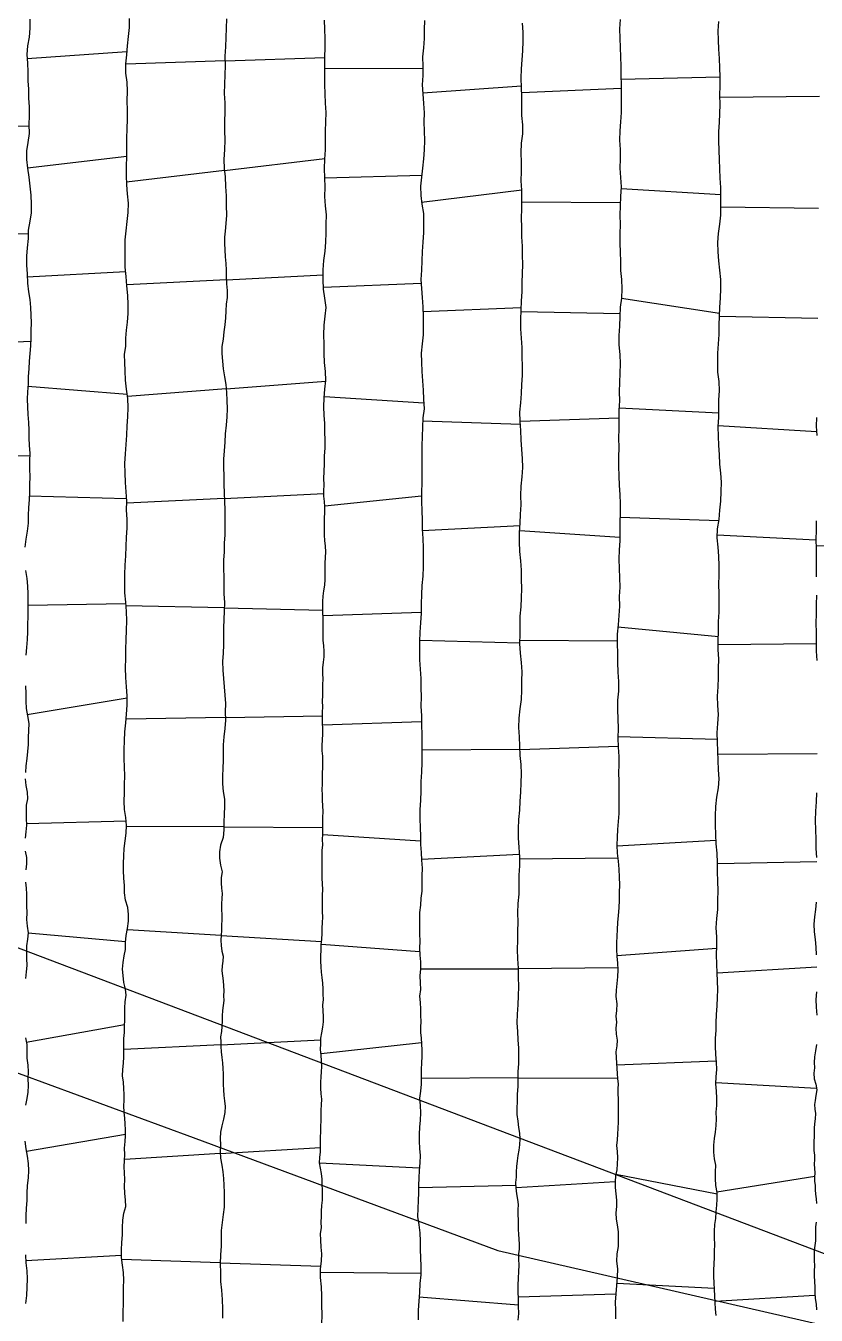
# Model space of a CAD drawing. Extents: x 703186 to 703989, y 1560402 to 1561368.
# Drawn here: x 703293 to 703329.1, y 1560565.7 to 1560624.5 of the extents above; entities that cross this region are included whole.
import ezdxf

# ---------------------------------------------------------------- set-up
doc = ezdxf.new("R2010")
doc.units = 0
for name, color, linetype in [('10124_2002_REAL', 30, 'Continuous'), ('AGROCAD PLL', 7, 'Continuous'), ('PANTE_2002', 7, 'Continuous')]:
    doc.layers.add(name, color=color, linetype=linetype)

msp = doc.modelspace()

# ---------------------------------------------------------------- linework, layer by layer
at = {"layer": '10124_2002_REAL'}
for points in [[(703293.235, 1560624.8228), (703293.2255, 1560624.4167), (703293.196, 1560624.0132), (703293.1198, 1560623.6119), (703293.0944, 1560623.2107), (703293.1209, 1560622.8225), (703293.1469, 1560622.4232), (703293.1438, 1560622.0196), (703293.1646, 1560621.6349), (703293.1696, 1560621.2338), (703293.2, 1560620.826), (703293.2076, 1560620.4283), (703293.1916, 1560620.0238), (703293.1964, 1560619.6231), (703293.1393, 1560619.2129), (703293.087, 1560618.819), (703293.0853, 1560618.4335), (703293.1312, 1560618.0376), (703293.1805, 1560617.6272), (703293.232, 1560617.2122), (703293.2758, 1560616.7999), (703293.2974, 1560616.3994), (703293.2892, 1560615.9983), (703293.2389, 1560615.6142), (703293.1552, 1560615.2164), (703293.1618, 1560614.8273), (703293.105, 1560614.411), (703293.0858, 1560614.0186), (703293.0748, 1560613.6135), (703293.1047, 1560613.2125), (703293.1274, 1560612.794), (703293.1664, 1560612.4038), (703293.2265, 1560612.0479), (703293.2594, 1560611.6872), (703293.2774, 1560611.3364), (703293.2984, 1560610.9904), (703293.2749, 1560610.6401), (703293.2708, 1560610.2907), (703293.2586, 1560609.9419), (703293.2381, 1560609.5828), (703293.2036, 1560609.233), (703293.1841, 1560608.8939), (703293.1531, 1560608.5407), (703293.152, 1560608.197), (703293.1245, 1560607.8464), (703293.1113, 1560607.4976), (703293.1216, 1560607.1539), (703293.1446, 1560606.8012), (703293.1781, 1560606.4419), (703293.1883, 1560606.0908), (703293.1896, 1560605.7478), (703293.2017, 1560605.3965), (703293.234, 1560605.0403), (703293.2226, 1560604.6919), (703293.2154, 1560604.3274), (703293.2312, 1560603.9705), (703293.222, 1560603.6192), (703293.2116, 1560603.271), (703293.2019, 1560602.9185), (703293.1741, 1560602.5651), (703293.1571, 1560602.2058), (703293.15, 1560601.8488), (703293.1049, 1560601.4839), (703293.0541, 1560601.1198), (703293.0114, 1560600.7633)], [(703297.4914, 1560565.466), (703297.4942, 1560565.8843), (703297.4964, 1560566.2822), (703297.5089, 1560566.6618), (703297.5079, 1560567.0152), (703297.5206, 1560567.3492), (703297.5084, 1560567.6869), (703297.4502, 1560568.0265), (703297.406, 1560568.3779), (703297.4115, 1560568.725), (703297.433, 1560569.0617), (703297.4515, 1560569.4037), (703297.454, 1560569.7451), (703297.4762, 1560570.0781), (703297.5215, 1560570.3929), (703297.6042, 1560570.6963), (703297.5931, 1560570.9867), (703297.5596, 1560571.3028), (703297.547, 1560571.6263), (703297.5633, 1560571.9342), (703297.5502, 1560572.236), (703297.5354, 1560572.5166), (703297.5536, 1560572.8), (703297.5634, 1560573.0765), (703297.5403, 1560573.3653), (703297.5776, 1560573.6605), (703297.6005, 1560573.9306), (703297.5953, 1560574.2035), (703297.581, 1560574.4757), (703297.5626, 1560574.7308), (703297.5263, 1560575.008), (703297.5232, 1560575.2833), (703297.5265, 1560575.5411), (703297.5299, 1560575.8099), (703297.5213, 1560576.0789), (703297.4966, 1560576.3661), (703297.4635, 1560576.6545), (703297.479, 1560576.9405), (703297.4981, 1560577.2286), (703297.513, 1560577.5186), (703297.523, 1560577.7988), (703297.517, 1560578.0767), (703297.5238, 1560578.3546), (703297.5425, 1560578.6344), (703297.5547, 1560578.916), (703297.5556, 1560579.2043), (703297.5594, 1560579.4814), (703297.56, 1560579.7553), (703297.5799, 1560580.0365), (703297.6178, 1560580.3283), (703297.5897, 1560580.616), (703297.5226, 1560580.9114), (703297.4795, 1560581.2258), (703297.4587, 1560581.5266), (703297.4933, 1560581.8259), (703297.5343, 1560582.1297), (703297.5864, 1560582.4204), (703297.5914, 1560582.7317), (703297.628, 1560583.0482), (703297.6915, 1560583.3747), (703297.735, 1560583.7062), (703297.7327, 1560584.0161), (703297.6921, 1560584.3295), (703297.5926, 1560584.6698), (703297.5462, 1560585.0076), (703297.542, 1560585.3365), (703297.5198, 1560585.6655), (703297.5057, 1560586.0114), (703297.5021, 1560586.344), (703297.5155, 1560586.6825), (703297.536, 1560587.0202), (703297.5769, 1560587.3693), (703297.6199, 1560587.7224), (703297.6392, 1560588.074), (703297.6052, 1560588.4347), (703297.5528, 1560588.802), (703297.5367, 1560589.1852), (703297.5441, 1560589.5644), (703297.5449, 1560589.9464), (703297.5586, 1560590.338), (703297.5408, 1560590.7255), (703297.5259, 1560591.13), (703297.536, 1560591.5344), (703297.5404, 1560591.9343), (703297.5674, 1560592.3399), (703297.6061, 1560592.7427), (703297.645, 1560593.1467), (703297.6634, 1560593.5558), (703297.6715, 1560593.9766), (703297.6358, 1560594.391), (703297.6144, 1560594.8181), (703297.5915, 1560595.2627), (703297.6037, 1560595.6859), (703297.6136, 1560596.1086), (703297.6172, 1560596.5392), (703297.6351, 1560596.9751), (703297.6475, 1560597.4061), (703297.6328, 1560597.8279), (703297.6031, 1560598.2528), (703297.5633, 1560598.6781), (703297.5565, 1560599.0983), (703297.5607, 1560599.5187), (703297.578, 1560599.9386), (703297.6107, 1560600.3674), (703297.6262, 1560600.7904), (703297.6389, 1560601.2103), (703297.6652, 1560601.6223), (703297.6709, 1560602.0298), (703297.6413, 1560602.4462), (703297.6514, 1560602.8575), (703297.6203, 1560603.2798), (703297.6003, 1560603.713), (703297.5825, 1560604.1412), (703297.5694, 1560604.5767), (703297.5882, 1560605.0105), (703297.6235, 1560605.434), (703297.6499, 1560605.8647), (703297.6764, 1560606.2876), (703297.7068, 1560606.7072), (703297.7194, 1560607.1217), (703297.6995, 1560607.54), (703297.6387, 1560607.9555), (703297.5994, 1560608.3713), (703297.5708, 1560608.7895), (703297.5599, 1560609.1768), (703297.5523, 1560609.5463), (703297.6077, 1560609.9147), (703297.6102, 1560610.2895), (703297.6406, 1560610.6475), (703297.6796, 1560611.0156), (703297.7122, 1560611.407), (703297.7142, 1560611.8238), (703297.6989, 1560612.2327), (703297.6576, 1560612.6651), (703297.6162, 1560613.0952), (703297.5841, 1560613.525), (703297.5743, 1560613.9505), (703297.575, 1560614.3617), (703297.5791, 1560614.7685), (703297.6302, 1560615.1852), (703297.6744, 1560615.6072), (703297.7168, 1560616.0219), (703297.7277, 1560616.4367), (703297.6899, 1560616.8588), (703297.6466, 1560617.2736), (703297.6367, 1560617.7024), (703297.6376, 1560618.1275), (703297.6555, 1560618.5473), (703297.6531, 1560618.9721), (703297.6563, 1560619.3975), (703297.6629, 1560619.8299), (703297.6816, 1560620.2624), (703297.6775, 1560620.6798), (703297.6755, 1560621.1046), (703297.6913, 1560621.541), (703297.6695, 1560621.9536), (703297.604, 1560622.3622), (703297.6018, 1560622.7917), (703297.6476, 1560623.2062), (703297.6806, 1560623.613), (703297.736, 1560624.0405), (703297.7691, 1560624.4526), (703297.7767, 1560624.8599)], [(703302.2036, 1560624.8432), (703302.1877, 1560624.4215), (703302.1645, 1560623.9991), (703302.1503, 1560623.5662), (703302.127, 1560623.1387), (703302.1407, 1560622.7125), (703302.1199, 1560622.2891), (703302.099, 1560621.866), (703302.0899, 1560621.4413), (703302.1177, 1560621.0171), (703302.1177, 1560620.5844), (703302.1039, 1560620.1716), (703302.1128, 1560619.7472), (703302.1149, 1560619.3092), (703302.1066, 1560618.8825), (703302.0723, 1560618.4339), (703302.0961, 1560618.0248), (703302.1421, 1560617.6378), (703302.1567, 1560617.2057), (703302.1766, 1560616.7669), (703302.1863, 1560616.3342), (703302.1924, 1560615.9001), (703302.1688, 1560615.5094), (703302.1367, 1560615.167), (703302.1057, 1560614.8914), (703302.1102, 1560614.597), (703302.1172, 1560614.314), (703302.1365, 1560614), (703302.169, 1560613.685), (703302.178, 1560613.3792), (703302.1862, 1560613.0743), (703302.2018, 1560612.7682), (703302.2251, 1560612.4579), (703302.2282, 1560612.1383), (703302.1834, 1560611.8342), (703302.1599, 1560611.5262), (703302.1536, 1560611.2101), (703302.1147, 1560610.8912), (703302.0796, 1560610.5688), (703302.0404, 1560610.2395), (703301.991, 1560609.9122), (703301.9792, 1560609.5879), (703302.0117, 1560609.2416), (703302.0516, 1560608.8861), (703302.1132, 1560608.5292), (703302.1645, 1560608.1714), (703302.1929, 1560607.8051), (703302.213, 1560607.4433), (703302.23, 1560607.0617), (703302.2179, 1560606.6921), (703302.1777, 1560606.3151), (703302.1381, 1560605.9264), (703302.1182, 1560605.5471), (703302.0959, 1560605.146), (703302.0588, 1560604.7686), (703302.0596, 1560604.4005), (703302.0772, 1560603.9972), (703302.0754, 1560603.6153), (703302.086, 1560603.2333), (703302.1052, 1560602.8348), (703302.1235, 1560602.4573), (703302.1201, 1560602.0765), (703302.1177, 1560601.6924), (703302.1183, 1560601.3231), (703302.0857, 1560600.9369), (703302.0856, 1560600.552), (703302.0623, 1560600.1648), (703302.0592, 1560599.78), (703302.071, 1560599.39), (703302.0744, 1560599.0115), (703302.0748, 1560598.6303), (703302.1024, 1560598.2329), (703302.0938, 1560597.8444), (703302.0692, 1560597.4632), (703302.0647, 1560597.0848), (703302.0623, 1560596.6989), (703302.065, 1560596.3122), (703302.0512, 1560595.9328), (703302.018, 1560595.543), (703302.0337, 1560595.1533), (703302.0609, 1560594.7698), (703302.0958, 1560594.3881), (703302.1284, 1560594.0097), (703302.1455, 1560593.6348), (703302.1431, 1560593.2491), (703302.1492, 1560592.8706), (703302.1178, 1560592.4865), (703302.0774, 1560592.1061), (703302.0457, 1560591.7446), (703302.0441, 1560591.3796), (703302.0379, 1560591.0331), (703302.0281, 1560590.6816), (703302.0183, 1560590.3192), (703302.0101, 1560589.9707), (703302.0518, 1560589.6229), (703302.1027, 1560589.2704), (703302.1082, 1560588.9376), (703302.0875, 1560588.5837), (703302.0754, 1560588.2259), (703302.0734, 1560587.8755), (703302.0445, 1560587.5168), (703301.9279, 1560587.1805), (703301.8768, 1560586.8635), (703301.8824, 1560586.5746), (703301.9213, 1560586.2606), (703302.0005, 1560585.9631), (703301.9477, 1560585.6948), (703301.9578, 1560585.4458), (703301.9677, 1560585.2178), (703301.9936, 1560584.9717), (703301.9911, 1560584.7359), (703301.9732, 1560584.4921), (703301.9722, 1560584.2451), (703301.9836, 1560584.0024), (703301.9839, 1560583.766), (703301.9764, 1560583.5257), (703301.9634, 1560583.2865), (703301.9584, 1560583.0643), (703301.9454, 1560582.8462), (703301.9467, 1560582.6061), (703301.989, 1560582.345), (703302.0386, 1560582.1126), (703302.0252, 1560581.8829), (703301.994, 1560581.6716), (703301.9862, 1560581.4499), (703302.0182, 1560581.211), (703302.0405, 1560580.9841), (703302.0629, 1560580.7584), (703302.0793, 1560580.5393), (703302.0643, 1560580.3118), (703302.0698, 1560580.0919), (703302.0379, 1560579.8711), (703302.0142, 1560579.6372), (703301.9927, 1560579.3963), (703302.0042, 1560579.1598), (703301.9876, 1560578.9124), (703301.9645, 1560578.6747), (703301.9313, 1560578.4363), (703301.9338, 1560578.2142), (703301.9448, 1560577.9882), (703301.9511, 1560577.7482), (703301.9798, 1560577.4995), (703302.016, 1560577.2488), (703302.0336, 1560576.9954), (703302.0449, 1560576.7564), (703302.0415, 1560576.5155), (703302.0499, 1560576.2666), (703302.0567, 1560576.0145), (703302.0756, 1560575.7625), (703302.1077, 1560575.5194), (703302.1387, 1560575.2622), (703302.127, 1560574.9831), (703302.0623, 1560574.685), (703301.9839, 1560574.3741), (703301.9206, 1560574.0925), (703301.9122, 1560573.7984), (703301.9177, 1560573.5099), (703301.9046, 1560573.2096), (703301.9231, 1560572.902), (703301.9919, 1560572.5916), (703302.0352, 1560572.2818), (703302.0595, 1560571.9828), (703302.0785, 1560571.6692), (703302.0935, 1560571.3397), (703302.0964, 1560571.0114), (703302.0946, 1560570.6761), (703302.0457, 1560570.3309), (703302.0051, 1560569.9716), (703301.9595, 1560569.6061), (703301.9495, 1560569.2586), (703301.9559, 1560568.8876), (703301.9249, 1560568.4985), (703301.911, 1560568.092), (703301.9186, 1560567.6859), (703301.9273, 1560567.2883), (703301.9741, 1560566.8841), (703302.0035, 1560566.4669), (703302.0129, 1560566.0394), (703302.0226, 1560565.6141)], [(703306.538, 1560565.3319), (703306.5562, 1560565.7629), (703306.5422, 1560566.2027), (703306.5498, 1560566.6247), (703306.5353, 1560567.0472), (703306.4825, 1560567.4631), (703306.487, 1560567.847), (703306.5215, 1560568.218), (703306.5441, 1560568.5466), (703306.5185, 1560568.853), (703306.4942, 1560569.1714), (703306.4782, 1560569.4665), (703306.5261, 1560569.7303), (703306.5169, 1560569.99), (703306.5305, 1560570.2424), (703306.521, 1560570.4899), (703306.5434, 1560570.7434), (703306.5732, 1560570.9951), (703306.5802, 1560571.2324), (703306.5724, 1560571.4646), (703306.5556, 1560571.7002), (703306.5544, 1560571.9424), (703306.5253, 1560572.2006), (703306.4782, 1560572.4423), (703306.4427, 1560572.6896), (703306.4548, 1560572.9368), (703306.4861, 1560573.1878), (703306.4832, 1560573.4153), (703306.4762, 1560573.6228), (703306.4869, 1560573.8562), (703306.4935, 1560574.1101), (703306.4986, 1560574.3632), (703306.5074, 1560574.6114), (703306.5142, 1560574.8597), (703306.5112, 1560575.1008), (703306.5257, 1560575.3418), (703306.543, 1560575.5967), (703306.5141, 1560575.8435), (703306.5018, 1560576.0963), (703306.4971, 1560576.3622), (703306.5056, 1560576.6069), (703306.5314, 1560576.8475), (703306.5461, 1560577.089), (703306.5255, 1560577.3427), (703306.5162, 1560577.6007), (703306.4889, 1560577.854), (703306.4923, 1560578.1131), (703306.5025, 1560578.3701), (703306.5437, 1560578.6226), (703306.5937, 1560578.8714), (703306.6148, 1560579.1163), (703306.6224, 1560579.3659), (703306.598, 1560579.614), (703306.5827, 1560579.8758), (703306.612, 1560580.1325), (703306.6106, 1560580.3773), (703306.6022, 1560580.6228), (703306.5839, 1560580.8788), (703306.5658, 1560581.1352), (703306.5343, 1560581.3873), (703306.5132, 1560581.6285), (703306.5043, 1560581.8799), (703306.5011, 1560582.1355), (703306.5118, 1560582.3808), (703306.5197, 1560582.6324), (703306.5391, 1560582.8866), (703306.5559, 1560583.1459), (703306.556, 1560583.3972), (703306.5673, 1560583.6443), (703306.5814, 1560583.8942), (703306.5736, 1560584.1421), (703306.5721, 1560584.3929), (703306.5764, 1560584.6467), (703306.5773, 1560584.8972), (703306.582, 1560585.1493), (703306.57, 1560585.4079), (703306.5621, 1560585.662), (703306.5538, 1560585.9186), (703306.5594, 1560586.1647), (703306.5576, 1560586.4219), (703306.5585, 1560586.6787), (703306.5659, 1560586.9341), (703306.5853, 1560587.1907), (703306.5726, 1560587.4313), (703306.5884, 1560587.6817), (703306.5847, 1560587.9348), (703306.5817, 1560588.1869), (703306.5947, 1560588.4402), (703306.6048, 1560588.7082), (703306.5876, 1560588.9642), (703306.5698, 1560589.218), (703306.5689, 1560589.4675), (703306.5568, 1560589.7183), (703306.5689, 1560589.9549), (703306.5754, 1560590.2063), (703306.5743, 1560590.4597), (703306.5895, 1560590.7203), (703306.5817, 1560590.9754), (703306.5819, 1560591.2273), (703306.5644, 1560591.4742), (703306.554, 1560591.7159), (703306.568, 1560591.9727), (703306.5886, 1560592.2273), (703306.5822, 1560592.485), (703306.5736, 1560592.7337), (703306.5686, 1560592.9837), (703306.5766, 1560593.2353), (703306.5833, 1560593.4864), (703306.58, 1560593.7429), (703306.5838, 1560593.9949), (703306.5869, 1560594.2432), (703306.593, 1560594.492), (703306.6019, 1560594.7412), (703306.5895, 1560595.0008), (703306.5934, 1560595.258), (703306.621, 1560595.5149), (703306.6453, 1560595.7657), (703306.6511, 1560596.0151), (703306.6309, 1560596.2622), (703306.6103, 1560596.5127), (703306.6046, 1560596.7653), (703306.5979, 1560597.0114), (703306.604, 1560597.2532), (703306.6023, 1560597.5138), (703306.5935, 1560597.7744), (703306.5875, 1560598.0325), (703306.5965, 1560598.2809), (703306.6009, 1560598.5273), (703306.6341, 1560598.7643), (703306.6729, 1560599.0228), (703306.6961, 1560599.2789), (703306.6963, 1560599.5326), (703306.6938, 1560599.7808), (703306.7018, 1560600.0323), (703306.7148, 1560600.2898), (703306.7303, 1560600.5449), (703306.7133, 1560600.8078), (703306.6858, 1560601.0622), (703306.6623, 1560601.3064), (703306.6596, 1560601.5562), (703306.6593, 1560601.8156), (703306.6722, 1560602.0748), (703306.6832, 1560602.338), (703306.6834, 1560602.5917), (703306.6576, 1560602.8401), (703306.6362, 1560603.0767), (703306.6335, 1560603.3213), (703306.6436, 1560603.6), (703306.6381, 1560603.8938), (703306.6487, 1560604.2045), (703306.6577, 1560604.5499), (703306.6715, 1560604.9105), (703306.6925, 1560605.2792), (703306.6912, 1560605.6434), (703306.6836, 1560606.015), (703306.682, 1560606.3884), (703306.6499, 1560606.7738), (703306.6285, 1560607.1555), (703306.6557, 1560607.5584), (703306.6819, 1560607.9662), (703306.7214, 1560608.3547), (703306.7101, 1560608.7621), (703306.6604, 1560609.1796), (703306.6459, 1560609.5896), (703306.6438, 1560610.0177), (703306.6292, 1560610.4446), (703306.643, 1560610.8721), (703306.6963, 1560611.2932), (703306.7395, 1560611.6885), (703306.6798, 1560612.1027), (703306.6211, 1560612.516), (703306.6025, 1560612.9533), (703306.6067, 1560613.3935), (703306.6412, 1560613.8273), (703306.6907, 1560614.2532), (703306.7326, 1560614.6663), (703306.7335, 1560615.0806), (703306.7424, 1560615.4897), (703306.7523, 1560615.9069), (703306.7109, 1560616.3198), (703306.6846, 1560616.7449), (703306.6902, 1560617.1678), (703306.6804, 1560617.596), (703306.6688, 1560618.0212), (703306.6825, 1560618.4479), (703306.7041, 1560618.8733), (703306.7084, 1560619.3014), (703306.7091, 1560619.7286), (703306.7302, 1560620.1493), (703306.7396, 1560620.575), (703306.7055, 1560620.9972), (703306.6918, 1560621.421), (703306.6857, 1560621.8444), (703306.6732, 1560622.2643), (703306.6749, 1560622.6862), (703306.6845, 1560623.1096), (703306.6921, 1560623.5269), (703306.6936, 1560623.9529), (703306.685, 1560624.3724), (703306.6622, 1560624.7796)], [(703311.2175, 1560624.7694), (703311.2081, 1560624.3588), (703311.2136, 1560623.9463), (703311.1746, 1560623.527), (703311.1395, 1560623.1033), (703311.1464, 1560622.6868), (703311.1522, 1560622.2551), (703311.1195, 1560621.8365), (703311.1485, 1560621.4227), (703311.1828, 1560620.9907), (703311.2018, 1560620.5646), (703311.1887, 1560620.1447), (703311.2094, 1560619.7274), (703311.2311, 1560619.2901), (703311.2101, 1560618.87), (703311.1794, 1560618.455), (703311.14, 1560618.0338), (703311.09, 1560617.6192), (703311.0428, 1560617.2105), (703311.0529, 1560616.7951), (703311.1012, 1560616.4018), (703311.1747, 1560615.9752), (703311.1811, 1560615.5366), (703311.1742, 1560615.101), (703311.1493, 1560614.6629), (703311.1176, 1560614.2307), (703311.106, 1560613.8112), (703311.0813, 1560613.3921), (703311.0562, 1560612.9675), (703311.0809, 1560612.5564), (703311.1146, 1560612.1338), (703311.1425, 1560611.7073), (703311.1603, 1560611.2788), (703311.164, 1560610.8574), (703311.1657, 1560610.4361), (703311.1108, 1560610.0209), (703311.0766, 1560609.608), (703311.0833, 1560609.1885), (703311.0998, 1560608.7681), (703311.1338, 1560608.3387), (703311.1602, 1560607.9114), (703311.1805, 1560607.4992), (703311.2065, 1560607.0712), (703311.1414, 1560606.6569), (703311.1281, 1560606.2321), (703311.1169, 1560605.8019), (703311.1026, 1560605.3769), (703311.0986, 1560604.9512), (703311.0993, 1560604.5332), (703311.1083, 1560604.1153), (703311.1012, 1560603.6903), (703311.0848, 1560603.2645), (703311.0921, 1560602.8325), (703311.1036, 1560602.4185), (703311.1134, 1560601.9985), (703311.1197, 1560601.5721), (703311.1418, 1560601.1546), (703311.1627, 1560600.7211), (703311.1677, 1560600.2919), (703311.1588, 1560599.8676), (703311.1433, 1560599.4343), (703311.1036, 1560599.0082), (703311.0835, 1560598.5965), (703311.0776, 1560598.1746), (703311.0705, 1560597.746), (703311.0401, 1560597.3102), (703311.0135, 1560596.8895), (703311.0024, 1560596.4648), (703310.9966, 1560596.0306), (703310.9972, 1560595.6156), (703311.0293, 1560595.1978), (703311.0526, 1560594.77), (703311.0637, 1560594.3476), (703311.0755, 1560593.9308), (703311.0569, 1560593.508), (703311.0865, 1560593.0745), (703311.0938, 1560592.6484), (703311.1058, 1560592.2168), (703311.1061, 1560591.789), (703311.108, 1560591.3592), (703311.1043, 1560590.9348), (703311.0942, 1560590.5059), (703311.0551, 1560590.0795), (703311.0506, 1560589.6449), (703311.0445, 1560589.2128), (703311.0075, 1560588.7931), (703311.0084, 1560588.3874), (703311.0275, 1560587.9709), (703311.0369, 1560587.5811), (703311.0485, 1560587.2017), (703311.0749, 1560586.8355), (703311.0937, 1560586.4822), (703311.1158, 1560586.1228), (703311.1059, 1560585.768), (703311.1027, 1560585.4226), (703311.098, 1560585.0767), (703311.0625, 1560584.7556), (703311.0356, 1560584.4327), (703310.991, 1560584.0985), (703310.9887, 1560583.7812), (703310.9893, 1560583.4629), (703310.9954, 1560583.136), (703311.0036, 1560582.8013), (703310.9885, 1560582.4793), (703311.008, 1560582.1648), (703311.0361, 1560581.8529), (703311.0355, 1560581.5363), (703311.0129, 1560581.2178), (703311.0273, 1560580.9029), (703311.0351, 1560580.5966), (703310.9932, 1560580.2918), (703311.0303, 1560579.9959), (703311.0471, 1560579.6909), (703311.0439, 1560579.4151), (703311.0541, 1560579.1418), (703311.0479, 1560578.8725), (703311.0405, 1560578.6286), (703311.0645, 1560578.3774), (703311.0932, 1560578.1127), (703311.107, 1560577.8254), (703311.1009, 1560577.5396), (703311.0799, 1560577.2447), (703311.073, 1560576.9449), (703311.0733, 1560576.6317), (703311.0758, 1560576.2841), (703311.039, 1560575.9655), (703310.994, 1560575.639), (703311.023, 1560575.3069), (703311.0405, 1560574.9696), (703311.0261, 1560574.6399), (703310.9912, 1560574.3202), (703310.9804, 1560573.999), (703310.9733, 1560573.6794), (703310.9888, 1560573.351), (703311.0213, 1560573.0304), (703311.0066, 1560572.6992), (703310.9785, 1560572.3495), (703310.9727, 1560572.0077), (703310.9436, 1560571.6648), (703310.9522, 1560571.3185), (703310.9348, 1560570.9718), (703310.9149, 1560570.6117), (703310.9098, 1560570.2413), (703310.9595, 1560569.8685), (703311.0165, 1560569.4954), (703311.0254, 1560569.1181), (703311.0198, 1560568.7482), (703311.0392, 1560568.3691), (703311.0565, 1560567.9855), (703311.0518, 1560567.5921), (703311.0122, 1560567.1929), (703310.9976, 1560566.7777), (703310.9662, 1560566.3793), (703310.9403, 1560565.9691), (703310.9356, 1560565.5415)], [(703315.4993, 1560565.5137), (703315.52, 1560565.8289), (703315.5036, 1560566.158), (703315.5032, 1560566.488), (703315.4933, 1560566.805), (703315.492, 1560567.1161), (703315.5041, 1560567.4348), (703315.5262, 1560567.7428), (703315.5388, 1560568.0234), (703315.5183, 1560568.3015), (703315.5273, 1560568.5379), (703315.5553, 1560568.7565), (703315.5594, 1560568.9818), (703315.5368, 1560569.2084), (703315.5167, 1560569.4361), (703315.5105, 1560569.6542), (703315.5053, 1560569.8785), (703315.5163, 1560570.0963), (703315.5, 1560570.3191), (703315.4982, 1560570.555), (703315.5029, 1560570.7981), (703315.4779, 1560571.0217), (703315.4345, 1560571.2793), (703315.4095, 1560571.5472), (703315.3946, 1560571.8015), (703315.4186, 1560572.035), (703315.4185, 1560572.2761), (703315.4357, 1560572.53), (703315.457, 1560572.7777), (703315.487, 1560573.0228), (703315.5334, 1560573.2693), (703315.569, 1560573.5189), (703315.5794, 1560573.7795), (703315.5709, 1560574.0374), (703315.5279, 1560574.2997), (703315.4951, 1560574.5845), (703315.4535, 1560574.8922), (703315.4451, 1560575.1851), (703315.4621, 1560575.4941), (703315.4568, 1560575.8243), (703315.4868, 1560576.1665), (703315.4985, 1560576.511), (703315.4971, 1560576.8634), (703315.5178, 1560577.2062), (703315.5277, 1560577.5565), (703315.5213, 1560577.9241), (703315.4967, 1560578.298), (703315.4721, 1560578.6764), (703315.4555, 1560579.0685), (703315.4669, 1560579.4771), (703315.487, 1560579.9014), (703315.513, 1560580.3112), (703315.5183, 1560580.7369), (703315.508, 1560581.1637), (703315.5032, 1560581.572), (703315.4793, 1560581.9949), (703315.4567, 1560582.4242), (703315.4727, 1560582.8469), (703315.4768, 1560583.2549), (703315.4899, 1560583.6661), (703315.4766, 1560584.084), (703315.4995, 1560584.5104), (703315.5338, 1560584.9407), (703315.5346, 1560585.3695), (703315.5454, 1560585.8038), (703315.5677, 1560586.2283), (703315.5627, 1560586.646), (703315.5388, 1560587.0745), (703315.508, 1560587.5045), (703315.5066, 1560587.9212), (703315.5302, 1560588.3423), (703315.5629, 1560588.7728), (703315.5853, 1560589.1745), (703315.6187, 1560589.5898), (703315.6326, 1560590.0149), (703315.6448, 1560590.4283), (703315.6347, 1560590.8435), (703315.5867, 1560591.262), (703315.5724, 1560591.6865), (703315.5536, 1560592.1167), (703315.5212, 1560592.5354), (703315.5406, 1560592.9666), (703315.5856, 1560593.3886), (703315.6417, 1560593.8124), (703315.6536, 1560594.232), (703315.6556, 1560594.6586), (703315.6828, 1560595.0735), (703315.6458, 1560595.5017), (703315.6064, 1560595.9313), (703315.5766, 1560596.3632), (703315.5797, 1560596.7879), (703315.5775, 1560597.2022), (703315.579, 1560597.6091), (703315.6308, 1560598.0332), (703315.651, 1560598.4511), (703315.6545, 1560598.8666), (703315.6426, 1560599.2844), (703315.6385, 1560599.7088), (703315.6105, 1560600.1401), (703315.5743, 1560600.5601), (703315.5527, 1560601.0028), (703315.5579, 1560601.4254), (703315.5858, 1560601.8472), (703315.6037, 1560602.2686), (703315.6273, 1560602.6901), (703315.6109, 1560603.1124), (703315.6333, 1560603.5431), (703315.6744, 1560603.9708), (703315.7028, 1560604.3903), (703315.6966, 1560604.8056), (703315.6626, 1560605.2169), (703315.6361, 1560605.646), (703315.6098, 1560606.0837), (703315.5859, 1560606.497), (703315.5722, 1560606.9145), (703315.6086, 1560607.3363), (703315.6414, 1560607.7562), (703315.6673, 1560608.1667), (703315.6929, 1560608.5845), (703315.6864, 1560609.0148), (703315.6809, 1560609.4388), (703315.6712, 1560609.8584), (703315.6421, 1560610.2857), (703315.6189, 1560610.7127), (703315.6224, 1560611.1406), (703315.6302, 1560611.5612), (703315.6527, 1560611.9852), (703315.674, 1560612.3994), (703315.6745, 1560612.828), (703315.6885, 1560613.2368), (703315.7117, 1560613.6459), (703315.6943, 1560614.0679), (703315.6889, 1560614.4847), (703315.6624, 1560614.9039), (703315.6586, 1560615.3439), (703315.6435, 1560615.7596), (703315.664, 1560616.178), (703315.6657, 1560616.6166), (703315.6577, 1560617.0326), (703315.6358, 1560617.4577), (703315.6405, 1560617.889), (703315.6428, 1560618.315), (703315.6253, 1560618.7403), (703315.6506, 1560619.1701), (703315.7062, 1560619.6003), (703315.7061, 1560620.0132), (703315.6569, 1560620.4413), (703315.6567, 1560620.8688), (703315.6635, 1560621.2873), (703315.6456, 1560621.7071), (703315.635, 1560622.1307), (703315.642, 1560622.5664), (703315.6801, 1560622.9665), (703315.7124, 1560623.3828), (703315.7206, 1560623.8207), (703315.7172, 1560624.2424), (703315.6959, 1560624.653)], [(703320.1379, 1560624.8116), (703320.1204, 1560624.3852), (703320.1328, 1560623.9653), (703320.1496, 1560623.5368), (703320.157, 1560623.1098), (703320.1702, 1560622.6853), (703320.1755, 1560622.2547), (703320.1858, 1560621.8294), (703320.1904, 1560621.4108), (703320.1956, 1560620.9813), (703320.1896, 1560620.5696), (703320.1615, 1560620.1478), (703320.1262, 1560619.7379), (703320.115, 1560619.3117), (703320.1362, 1560618.8848), (703320.1372, 1560618.4546), (703320.1343, 1560618.0305), (703320.1588, 1560617.6142), (703320.189, 1560617.1851), (703320.1637, 1560616.745), (703320.1364, 1560616.3225), (703320.1309, 1560615.888), (703320.138, 1560615.4636), (703320.1332, 1560615.0442), (703320.1304, 1560614.6221), (703320.1425, 1560614.2033), (703320.1522, 1560613.7797), (703320.1614, 1560613.369), (703320.1993, 1560612.9527), (703320.2133, 1560612.5328), (703320.2066, 1560612.1135), (703320.1438, 1560611.7041), (703320.1256, 1560611.2774), (703320.1178, 1560610.8399), (703320.0798, 1560610.4098), (703320.0766, 1560609.9794), (703320.1218, 1560609.5481), (703320.1387, 1560609.1154), (703320.1266, 1560608.6844), (703320.1077, 1560608.2573), (703320.1042, 1560607.8429), (703320.1082, 1560607.4234), (703320.0867, 1560607.0073), (703320.085, 1560606.5838), (703320.0845, 1560606.152), (703320.0663, 1560605.7217), (703320.0788, 1560605.2942), (703320.0716, 1560604.8623), (703320.0749, 1560604.442), (703320.0803, 1560604.0066), (703320.0926, 1560603.5719), (703320.1235, 1560603.1523), (703320.1441, 1560602.7266), (703320.1397, 1560602.3069), (703320.1258, 1560601.8907), (703320.1287, 1560601.4734), (703320.1333, 1560601.0519), (703320.0932, 1560600.6372), (703320.0825, 1560600.215), (703320.0948, 1560599.7864), (703320.1195, 1560599.3615), (703320.1224, 1560598.9394), (703320.1035, 1560598.5161), (703320.1112, 1560598.0745), (703320.0819, 1560597.6484), (703320.0449, 1560597.2198), (703320.0041, 1560596.7891), (703320.0067, 1560596.3585), (703320.0295, 1560595.9269), (703320.0213, 1560595.4976), (703320.0396, 1560595.0645), (703320.0683, 1560594.6292), (703320.0672, 1560594.2007), (703320.0257, 1560593.7767), (703320.0207, 1560593.347), (703320.0436, 1560592.9303), (703320.0506, 1560592.4987), (703320.0386, 1560592.06), (703320.0502, 1560591.6452), (703320.0805, 1560591.2222), (703320.0777, 1560590.834), (703320.0689, 1560590.4721), (703320.0843, 1560590.0949), (703320.0815, 1560589.7378), (703320.0771, 1560589.3598), (703320.0875, 1560588.9825), (703320.078, 1560588.6188), (703320.058, 1560588.2568), (703320.0288, 1560587.8924), (703320.0023, 1560587.536), (703319.9916, 1560587.1744), (703320.0124, 1560586.8162), (703320.0519, 1560586.451), (703320.0809, 1560586.0802), (703320.1039, 1560585.7147), (703320.1124, 1560585.3578), (703320.1033, 1560585.0123), (703320.0913, 1560584.6596), (703320.0874, 1560584.3106), (703320.0476, 1560583.9653), (703320.0215, 1560583.6439), (703319.9994, 1560583.3341), (703319.9965, 1560583.0216), (703319.9751, 1560582.7153), (703319.9736, 1560582.4142), (703319.9956, 1560582.1072), (703320.0166, 1560581.7986), (703320.0407, 1560581.4857), (703320.023, 1560581.1777), (703319.9891, 1560580.8671), (703319.9569, 1560580.5614), (703319.9424, 1560580.2737), (703319.9899, 1560579.9443), (703319.9702, 1560579.6315), (703319.9487, 1560579.3774), (703319.9725, 1560579.1119), (703319.951, 1560578.8334), (703319.9651, 1560578.558), (703320.0027, 1560578.2918), (703319.9893, 1560578.0233), (703319.9535, 1560577.7537), (703319.9618, 1560577.4919), (703319.9813, 1560577.2372), (703319.9903, 1560576.999), (703320.006, 1560576.7575), (703320.0269, 1560576.5143), (703320.0467, 1560576.2904), (703320.0367, 1560576.0681), (703320.0419, 1560575.8445), (703320.0483, 1560575.6098), (703320.0458, 1560575.346), (703320.0596, 1560575.0943), (703320.0583, 1560574.825), (703320.0472, 1560574.5509), (703320.0432, 1560574.2792), (703320.0211, 1560574.0058), (703320.0132, 1560573.7415), (703319.9773, 1560573.4788), (703320.0026, 1560573.205), (703320.0271, 1560572.9226), (703320.0074, 1560572.6477), (703319.9903, 1560572.3711), (703319.9382, 1560572.1039), (703319.9192, 1560571.84), (703319.9184, 1560571.5671), (703319.9463, 1560571.2819), (703319.9713, 1560570.985), (703319.9711, 1560570.6945), (703319.9446, 1560570.4158), (703319.9553, 1560570.1307), (703320.0048, 1560569.8616), (703320.0519, 1560569.5462), (703320.0585, 1560569.2188), (703320.0477, 1560568.8845), (703319.988, 1560568.5479), (703319.9788, 1560568.2102), (703320.0198, 1560567.8551), (703320.0017, 1560567.4853), (703319.9828, 1560567.108), (703319.94, 1560566.7254), (703319.9199, 1560566.3474), (703319.9275, 1560565.9719), (703319.9343, 1560565.5859)], [(703324.5167, 1560565.7371), (703324.4888, 1560566.0235), (703324.4712, 1560566.3221), (703324.4531, 1560566.6289), (703324.4398, 1560566.9203), (703324.4333, 1560567.2145), (703324.4114, 1560567.5141), (703324.4206, 1560567.8028), (703324.4329, 1560568.0921), (703324.4403, 1560568.3826), (703324.4499, 1560568.6726), (703324.456, 1560568.9625), (703324.447, 1560569.2712), (703324.4435, 1560569.5704), (703324.457, 1560569.8792), (703324.5064, 1560570.1618), (703324.5232, 1560570.4586), (703324.5501, 1560570.7561), (703324.5704, 1560571.0396), (703324.5585, 1560571.3442), (703324.5081, 1560571.6611), (703324.4885, 1560571.9761), (703324.4958, 1560572.284), (703324.499, 1560572.5854), (703324.4501, 1560572.8798), (703324.4116, 1560573.1756), (703324.4138, 1560573.4941), (703324.447, 1560573.8045), (703324.497, 1560574.0964), (703324.5212, 1560574.3951), (703324.5323, 1560574.6977), (703324.5264, 1560575.0053), (703324.5577, 1560575.3098), (703324.5571, 1560575.6381), (703324.5275, 1560575.9555), (703324.5012, 1560576.2861), (703324.5197, 1560576.6183), (703324.5448, 1560576.9519), (703324.5299, 1560577.2858), (703324.5045, 1560577.6372), (703324.4917, 1560578.0043), (703324.4923, 1560578.3683), (703324.5139, 1560578.7302), (703324.519, 1560579.0818), (703324.5365, 1560579.4497), (703324.5652, 1560579.8425), (703324.5813, 1560580.2254), (703324.5953, 1560580.5977), (703324.5862, 1560580.9711), (703324.562, 1560581.356), (703324.552, 1560581.7491), (703324.5391, 1560582.1686), (703324.5495, 1560582.5803), (703324.5431, 1560582.9932), (703324.5229, 1560583.4072), (703324.556, 1560583.8314), (703324.5985, 1560584.2448), (703324.5961, 1560584.6636), (703324.6147, 1560585.0898), (703324.5973, 1560585.5277), (703324.5862, 1560585.9565), (703324.5779, 1560586.3756), (703324.5634, 1560586.8023), (703324.5246, 1560587.2336), (703324.51, 1560587.6582), (703324.4929, 1560588.0842), (703324.4955, 1560588.5083), (703324.5044, 1560588.935), (703324.549, 1560589.3568), (703324.6225, 1560589.7826), (703324.6501, 1560590.2038), (703324.6268, 1560590.6071), (703324.6054, 1560591.0344), (703324.6034, 1560591.4633), (703324.5825, 1560591.8769), (703324.572, 1560592.3004), (703324.6014, 1560592.722), (703324.6315, 1560593.1352), (703324.5929, 1560593.5436), (703324.5759, 1560593.9609), (703324.6175, 1560594.3886), (703324.6302, 1560594.816), (703324.6308, 1560595.233), (703324.6448, 1560595.6656), (703324.6177, 1560596.0801), (703324.613, 1560596.4931), (703324.6261, 1560596.9329), (703324.6316, 1560597.3637), (703324.6506, 1560597.7884), (703324.6629, 1560598.2148), (703324.659, 1560598.6436), (703324.6435, 1560599.0611), (703324.6505, 1560599.4803), (703324.6516, 1560599.9059), (703324.6352, 1560600.3405), (703324.6078, 1560600.7618), (703324.5655, 1560601.1853), (703324.5866, 1560601.5965), (703324.6632, 1560602.0241), (703324.6882, 1560602.4397), (703324.7314, 1560602.8528), (703324.7526, 1560603.2889), (703324.7607, 1560603.7184), (703324.7321, 1560604.1272), (703324.6832, 1560604.5456), (703324.6778, 1560604.9802), (703324.6466, 1560605.4001), (703324.622, 1560605.8225), (703324.6099, 1560606.2497), (703324.6358, 1560606.6782), (703324.6402, 1560607.0728), (703324.636, 1560607.4796), (703324.6755, 1560607.8787), (703324.6568, 1560608.3046), (703324.5955, 1560608.7335), (703324.5887, 1560609.1764), (703324.5964, 1560609.6083), (703324.6283, 1560610.0247), (703324.6591, 1560610.4481), (703324.6596, 1560610.8717), (703324.6688, 1560611.291), (703324.6817, 1560611.6989), (703324.7141, 1560612.1164), (703324.7356, 1560612.5486), (703324.7337, 1560612.9656), (703324.6819, 1560613.3872), (703324.6372, 1560613.8056), (703324.6152, 1560614.2202), (703324.5983, 1560614.6469), (703324.6299, 1560615.0599), (703324.6831, 1560615.4784), (703324.7283, 1560615.8996), (703324.7336, 1560616.3267), (703324.7267, 1560616.7436), (703324.7256, 1560617.1568), (703324.6975, 1560617.5756), (703324.6925, 1560617.9975), (703324.6772, 1560618.4248), (703324.6491, 1560618.8446), (703324.6442, 1560619.2742), (703324.6477, 1560619.704), (703324.6767, 1560620.11), (703324.6914, 1560620.531), (703324.6964, 1560620.9432), (703324.6923, 1560621.3681), (703324.7037, 1560621.7873), (703324.7015, 1560622.203), (703324.6866, 1560622.6162), (703324.6668, 1560623.0391), (703324.6475, 1560623.4573), (703324.6193, 1560623.8741), (703324.6151, 1560624.2945), (703324.6358, 1560624.7282)], [(703329.0934, 1560606.676), (703329.0776, 1560606.2747), (703329.1036, 1560605.8466)], [(703329.0853, 1560601.9511), (703329.0787, 1560601.5331), (703329.0659, 1560601.1079), (703329.079, 1560600.6858), (703329.0723, 1560600.2514), (703329.0744, 1560599.8305), (703329.0838, 1560599.4098)], [(703293.0389, 1560599.6943), (703293.0913, 1560599.3368), (703293.1286, 1560598.9828), (703293.1476, 1560598.6315), (703293.1373, 1560598.2871), (703293.1428, 1560597.9354), (703293.1341, 1560597.5888), (703293.1311, 1560597.2428), (703293.122, 1560596.8962), (703293.1107, 1560596.5431), (703293.0824, 1560596.1897), (703293.0467, 1560595.8336)], [(703329.0898, 1560598.5665), (703329.0754, 1560598.142), (703329.0726, 1560597.7128), (703329.0642, 1560597.2867), (703329.0854, 1560596.8628), (703329.0786, 1560596.4408), (703329.075, 1560596.0125), (703329.1148, 1560595.5878)], [(703293.0388, 1560594.4395), (703293.0494, 1560594.0912), (703293.0492, 1560593.7357), (703293.0685, 1560593.403), (703293.1251, 1560593.0625), (703293.1897, 1560592.7152), (703293.1776, 1560592.394), (703293.1567, 1560592.0828), (703293.1495, 1560591.7637), (703293.1242, 1560591.4484), (703293.0893, 1560591.1213), (703293.0479, 1560590.797), (703293.0307, 1560590.4889)], [(703293.0222, 1560590.1933), (703293.049, 1560589.8935), (703293.1177, 1560589.5826), (703293.1327, 1560589.2782), (703293.0616, 1560588.9982), (703293.0645, 1560588.6862), (703293.0679, 1560588.3891), (703293.0762, 1560588.0809), (703293.0571, 1560587.7773), (703293.0177, 1560587.4899)], [(703329.1009, 1560589.5639), (703329.0791, 1560589.1461), (703329.0483, 1560588.716), (703329.0285, 1560588.2932), (703329.0486, 1560587.8754), (703329.0658, 1560587.4433), (703329.0679, 1560587.0242), (703329.0893, 1560586.6054)], [(703293.0194, 1560586.902), (703293.0735, 1560586.6172), (703293.0754, 1560586.3208), (703293.0464, 1560586.0418)], [(703293.0385, 1560585.4912), (703293.0674, 1560585.2169), (703293.0753, 1560584.9392), (703293.0853, 1560584.6656), (703293.075, 1560584.3874), (703293.0893, 1560584.0966), (703293.086, 1560583.7908), (703293.1134, 1560583.4847), (703293.1591, 1560583.1833), (703293.1322, 1560582.8849), (703293.0818, 1560582.591), (703293.0751, 1560582.3044), (703293.081, 1560582.0049), (703293.092, 1560581.6932), (703293.0586, 1560581.3982), (703293.0334, 1560581.0986)], [(703329.0845, 1560584.5806), (703329.051, 1560584.2473), (703328.9982, 1560583.9095), (703328.9738, 1560583.5647), (703328.9945, 1560583.2157), (703329.0382, 1560582.8657), (703329.0653, 1560582.5165), (703329.0841, 1560582.1737)], [(703329.0926, 1560580.486), (703329.063, 1560580.1367), (703329.0783, 1560579.793), (703329.115, 1560579.4267)], [(703293.0342, 1560578.389), (703293.0893, 1560578.0837), (703293.0884, 1560577.7725), (703293.0969, 1560577.4647), (703293.1351, 1560577.1508), (703293.1517, 1560576.8431), (703293.1405, 1560576.5399), (703293.1512, 1560576.2245), (703293.1385, 1560575.9183), (703293.0973, 1560575.6264), (703293.0365, 1560575.3216)], [(703329.0997, 1560578.0917), (703329.0493, 1560577.7957), (703329.0016, 1560577.5241), (703328.9902, 1560577.2728), (703329.0041, 1560577.0231), (703328.9753, 1560576.774), (703328.983, 1560576.5236), (703329.0614, 1560576.2748), (703329.1077, 1560576.0131), (703329.0643, 1560575.7595), (703329.0367, 1560575.5391), (703328.9991, 1560575.3519), (703329.0165, 1560575.1421), (703329.045, 1560574.9342), (703329.0298, 1560574.7057), (703329.0027, 1560574.4709), (703328.9849, 1560574.27), (703328.9944, 1560574.0777), (703328.9904, 1560573.8747), (703328.9784, 1560573.6783), (703328.9707, 1560573.4665), (703328.9774, 1560573.2497), (703328.9966, 1560573.0475), (703329.0027, 1560572.843), (703328.9931, 1560572.6374), (703328.998, 1560572.4363), (703329.0147, 1560572.2347), (703329.0095, 1560572.0428), (703329.0084, 1560571.8516), (703329.0311, 1560571.6556), (703329.0387, 1560571.4586), (703329.0534, 1560571.2611), (703329.0713, 1560571.0552), (703329.0884, 1560570.8441)], [(703293.0042, 1560573.6776), (703293.0566, 1560573.3343), (703293.1146, 1560572.9947), (703293.1582, 1560572.6655), (703293.1654, 1560572.3391), (703293.1582, 1560572.0042), (703293.1175, 1560571.6598), (703293.0946, 1560571.3097), (703293.0967, 1560570.9684), (703293.0706, 1560570.6208), (703293.0566, 1560570.2756), (703293.0455, 1560569.9286)], [(703329.0814, 1560569.9864), (703329.0538, 1560569.7809), (703329.0438, 1560569.5548), (703329.0512, 1560569.3366), (703329.0427, 1560569.1355), (703329.012, 1560568.9176), (703328.9918, 1560568.7031), (703328.9858, 1560568.4725), (703328.992, 1560568.2339), (703328.9982, 1560568.0028), (703328.9869, 1560567.773), (703328.9802, 1560567.5394), (703329.0071, 1560567.2864), (703329.0115, 1560567.0291), (703329.0106, 1560566.7631), (703329.0314, 1560566.5084), (703329.071, 1560566.2538), (703329.0864, 1560565.9879)], [(703293.0332, 1560568.4997), (703293.0539, 1560568.1377), (703293.0959, 1560567.7675), (703293.1161, 1560567.4007), (703293.1013, 1560567.0257), (703293.082, 1560566.651), (703293.0301, 1560566.2775)]]:
    msp.add_lwpolyline(points, dxfattribs=at)
at = {"layer": 'AGROCAD PLL', "color": 1, "true_color": 0xff0000}
for points in [[(703293.1062, 1560623.0371), (703297.6591, 1560623.3479)], [(703302.1337, 1560622.9292), (703306.6837, 1560623.0754)], [(703293.1297, 1560618.0506), (703297.6553, 1560618.5753)], [(703302.1068, 1560617.9344), (703306.684, 1560618.4784)], [(703311.091, 1560616.4845), (703315.6575, 1560617.0453)], [(703311.091, 1560616.4845), (703315.6571, 1560617.0452)], [(703288.6986, 1560609.9438), (703293.2656, 1560610.1425)], [(703302.1799, 1560607.9732), (703306.7184, 1560608.3251)], [(703320.0923, 1560607.1163), (703324.6381, 1560606.8815)], [(703288.6459, 1560604.9545), (703293.2301, 1560604.9209)], [(703315.5637, 1560601.5132), (703320.1316, 1560601.2111)], [(703320.036, 1560597.1257), (703324.6189, 1560596.6916)], [(703311.0038, 1560596.5197), (703315.5769, 1560596.4002)], [(703293.1143, 1560593.1275), (703297.6697, 1560593.8847)], [(703301.9577, 1560583.0523), (703306.5309, 1560582.7797)], [(703319.9927, 1560582.1476), (703324.5468, 1560582.474)], [(703324.5625, 1560581.3476), (703329.1101, 1560581.6335)], [(703293.0695, 1560578.1936), (703297.555, 1560579.0031)], [(703301.9404, 1560578.0785), (703306.4997, 1560578.3005)], [(703306.5076, 1560577.6805), (703311.0866, 1560578.174)], [(703324.505, 1560576.3541), (703329.0926, 1560576.0986)], [(703293.0755, 1560573.2234), (703297.5993, 1560573.996)], [(703301.9104, 1560573.1134), (703306.4835, 1560573.3884)], [(703306.4427, 1560572.69), (703310.988, 1560572.4675)], [(703319.9533, 1560572.1812), (703324.5609, 1560571.2827)], [(703301.9125, 1560568.1364), (703306.4993, 1560567.9796)], [(703306.4854, 1560567.7121), (703311.0526, 1560567.6586)], [(703324.4674, 1560566.3864), (703329.0194, 1560566.6549)]]:
    msp.add_lwpolyline(points, dxfattribs=at)
at = {"layer": 'AGROCAD PLL', "color": 3, "true_color": 0x00ff00}
for points in [[(703302.1337, 1560622.9292), (703297.6009, 1560622.7835)], [(703302.1337, 1560622.9292), (703297.6009, 1560622.7835)], [(703302.1337, 1560622.9292), (703297.6018, 1560622.7835)], [(703302.1337, 1560622.9292), (703297.6018, 1560622.7835)], [(703306.6745, 1560622.5942), (703311.1479, 1560622.5762)], [(703320.1793, 1560622.0965), (703324.7015, 1560622.206)], [(703320.1793, 1560622.0965), (703324.7014, 1560622.206)], [(703311.1452, 1560621.4696), (703315.6437, 1560621.7849)], [(703315.6551, 1560621.4848), (703320.1875, 1560621.6781)], [(703324.6932, 1560621.2698), (703329.2275, 1560621.3136)], [(703288.6546, 1560619.932), (703293.1924, 1560619.9588)], [(703302.1068, 1560617.9344), (703297.6436, 1560617.4038)], [(703302.1068, 1560617.9344), (703297.6436, 1560617.4038)], [(703320.1842, 1560617.1017), (703324.7264, 1560616.8406)], [(703315.6652, 1560616.4932), (703320.1463, 1560616.4759)], [(703324.7329, 1560616.2735), (703329.1913, 1560616.2181)], [(703288.6711, 1560614.9387), (703293.158, 1560615.0527)], [(703293.112, 1560613.0777), (703297.5993, 1560613.3211)], [(703302.1928, 1560612.944), (703297.653, 1560612.7127)], [(703302.1928, 1560612.944), (703297.653, 1560612.7127)], [(703306.6172, 1560612.6076), (703311.0665, 1560612.7968)], [(703320.2054, 1560612.1058), (703324.6729, 1560611.4205)], [(703311.1512, 1560611.4982), (703315.6367, 1560611.6845)], [(703315.629, 1560611.4973), (703320.1314, 1560611.4138)], [(703324.6688, 1560611.2889), (703329.1536, 1560611.1905)], [(703293.1439, 1560608.0932), (703297.6705, 1560607.7381)], [(703302.1799, 1560607.9732), (703297.6871, 1560607.6249)], [(703302.1799, 1560607.9732), (703297.6871, 1560607.6249)], [(703306.6602, 1560607.6283), (703311.1903, 1560607.3373)], [(703311.1369, 1560606.5124), (703315.5931, 1560606.3728)], [(703315.5857, 1560606.5039), (703320.0853, 1560606.6515)], [(703324.6129, 1560606.299), (703329.0926, 1560606.0282)], [(703302.0981, 1560602.9828), (703306.6348, 1560603.2014)], [(703302.0981, 1560602.9828), (703297.6492, 1560602.7684)], [(703302.0981, 1560602.9828), (703297.6492, 1560602.7684)], [(703320.1334, 1560602.1191), (703324.6532, 1560601.9682)], [(703311.1228, 1560601.5138), (703315.5794, 1560601.7498)], [(703324.5722, 1560601.3157), (703329.0666, 1560601.0851)], [(703329.0749, 1560600.8189), (703333.5897, 1560600.959)], [(703293.14, 1560598.1176), (703297.6077, 1560598.1874)], [(703302.097, 1560597.9867), (703297.6148, 1560598.0859)], [(703302.097, 1560597.9867), (703297.6148, 1560598.0859)], [(703302.097, 1560597.9867), (703306.5909, 1560597.8872)], [(703306.5978, 1560597.6464), (703311.0714, 1560597.7975)], [(703324.615, 1560596.3204), (703329.078, 1560596.3712)], [(703302.1472, 1560592.994), (703297.6233, 1560592.921)], [(703302.1472, 1560592.994), (703297.6233, 1560592.921)], [(703306.5764, 1560592.6521), (703311.0911, 1560592.8082)], [(703320.0406, 1560592.1322), (703324.5792, 1560592.008)], [(703311.1073, 1560591.5236), (703315.5772, 1560591.5434)], [(703315.5775, 1560591.5341), (703320.0491, 1560591.6847)], [(703324.604, 1560591.3287), (703329.1187, 1560591.3498)], [(703293.0741, 1560588.1595), (703297.6196, 1560588.282)], [(703302.0741, 1560588.0062), (703306.5842, 1560587.9805)], [(703306.5869, 1560587.6574), (703311.0432, 1560587.3762)], [(703319.9938, 1560587.1371), (703324.5189, 1560587.3999)], [(703311.0912, 1560586.5293), (703315.556, 1560586.7669)], [(703315.5639, 1560586.5431), (703320.0361, 1560586.5967)], [(703324.5786, 1560586.3422), (703329.1136, 1560586.432)], [(703293.1586, 1560583.1772), (703297.5967, 1560582.7771)], [(703306.5219, 1560582.6617), (703310.9984, 1560582.32)], [(703311.0355, 1560581.5387), (703315.5037, 1560581.5302)], [(703315.5035, 1560581.5479), (703320.0318, 1560581.6011)], [(703319.9839, 1560577.1672), (703324.5261, 1560577.3389)], [(703315.4983, 1560576.5523), (703320.0221, 1560576.5703)], [(703324.5534, 1560571.3763), (703329.0106, 1560572.0852)], [(703310.9461, 1560571.5641), (703315.402, 1560571.6747)], [(703315.4079, 1560571.5748), (703319.9191, 1560571.8391)], [(703315.4079, 1560571.5748), (703319.9192, 1560571.8391)], [(703301.9125, 1560568.1364), (703297.417, 1560568.2902)], [(703301.9125, 1560568.1364), (703297.417, 1560568.2902)], [(703319.9876, 1560567.204), (703324.4385, 1560566.981)], [(703310.9818, 1560566.5767), (703315.5035, 1560566.2203)]]:
    msp.add_lwpolyline(points, dxfattribs=at)
at = {"layer": 'AGROCAD PLL', "color": 5, "true_color": 0x0000ff}
for points in [[(703306.6804, 1560617.5977), (703311.1019, 1560617.7183)], [(703302.1928, 1560612.944), (703306.6046, 1560613.1689)], [(703293.2069, 1560603.0994), (703297.6426, 1560602.9774)], [(703306.6789, 1560602.6349), (703311.0877, 1560603.0928)], [(703315.5777, 1560596.5203), (703320.0059, 1560596.488)], [(703302.1472, 1560592.994), (703306.5712, 1560593.0652)], [(703302.0741, 1560588.0062), (703297.6369, 1560588.0315)], [(703302.0741, 1560588.0062), (703297.6369, 1560588.0315)], [(703301.9577, 1560583.0523), (703297.6784, 1560583.3074)], [(703301.9577, 1560583.0523), (703297.6784, 1560583.3074)], [(703301.9404, 1560578.0785), (703297.5216, 1560577.8635)], [(703301.9404, 1560578.0785), (703297.5216, 1560577.8635)], [(703311.0739, 1560576.5499), (703315.4982, 1560576.5817)], [(703301.9104, 1560573.1134), (703297.5554, 1560572.8515)], [(703301.9104, 1560573.1134), (703297.5554, 1560572.8515)], [(703293.0483, 1560568.2352), (703297.4077, 1560568.4845)], [(703315.5001, 1560566.5883), (703319.9402, 1560566.7269)], [(703315.5001, 1560566.5883), (703319.9401, 1560566.7269)]]:
    msp.add_lwpolyline(points, dxfattribs=at)
at = {"layer": 'PANTE_2002'}
for points in [[(703474.2851, 1560625.5469), (703464.0767, 1560594.8812), (703450.993, 1560555.5783), (703447.0575, 1560539.2831), (703444.2753, 1560527.763), (703442.3422, 1560519.7587), (703440.5618, 1560512.1311), (703440.0807, 1560510.0698), (703437.3512, 1560498.3759), (703435.4461, 1560487.3692), (703435.4461, 1560484.7886), (703418.8307, 1560487.9499), (703399.3573, 1560488.0558), (703384.2284, 1560496.9048), (703368.9883, 1560515.1081), (703352.9016, 1560540.0848), (703344.6466, 1560556.5949), (703338.4818, 1560564.3207), (703336.5768, 1560565.7495), (703334.7512, 1560566.5432), (703334.7512, 1560566.5432), (703289.2981, 1560583.7728), (703275.2752, 1560599.3832), (703255.1668, 1560631.3979)], [(703288.7689, 1560578.2165), (703300.6752, 1560573.8509), (703314.5659, 1560568.6915), (703333.3224, 1560564.4001), (703335.3862, 1560563.3682), (703338.0056, 1560560.352), (703339.7518, 1560557.6532), (703342.2125, 1560552.732), (703348.8006, 1560540.3494), (703354.6744, 1560529.2369), (703362.7706, 1560516.2194), (703371.0256, 1560506.5356), (703379.9421, 1560497.6721), (703381.0005, 1560496.746), (703380.4713, 1560496.4153), (703376.6348, 1560496.5476), (703369.0942, 1560497.0106), (703357.7171, 1560498.5319), (703352.69, 1560499.5241), (703352.69, 1560499.5241), (703341.8781, 1560501.7062), (703322.0872, 1560506.4687), (703292.1363, 1560514.8296)]]:
    msp.add_lwpolyline(points, dxfattribs=at)

doc.saveas('drawing.dxf')
